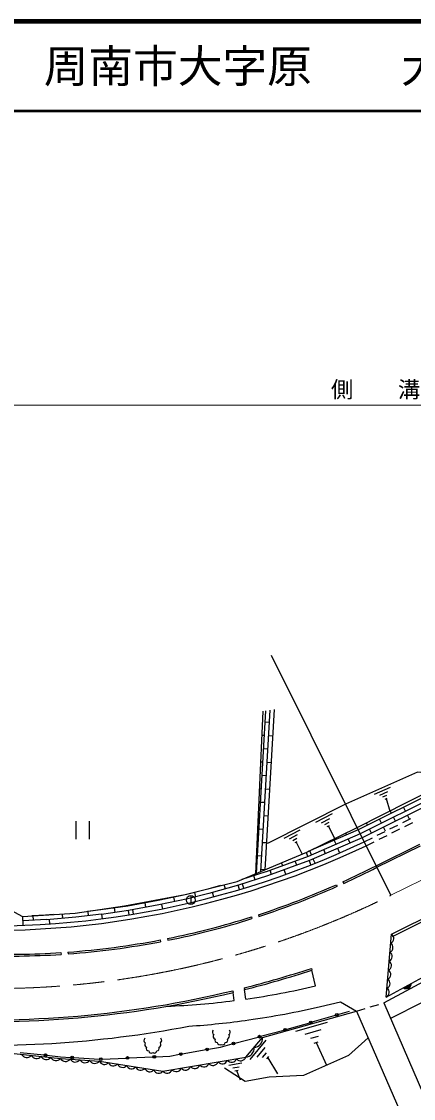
# Model space of a CAD drawing. Units: millimetres, scale not verified. Extents: x 40000 to 680000, y 20000 to 380000.
# Drawn here: x 402534 to 446411, y 259309 to 380000 of the extents above; entities that cross this region are included whole.
import ezdxf
from ezdxf.enums import TextEntityAlignment as Align

# ---------------------------------------------------------------- set-up
doc = ezdxf.new("R2010")
doc.units = ezdxf.units.MM
doc.header["$LTSCALE"] = 1000
doc.linetypes.add('CHAIN', pattern=[18.5, 12, -1.5, 3.5, -1.5])
for name, color, linetype, lineweight in [('M-BGD', 7, 'Continuous', 25), ('M-BMK', 2, 'CHAIN', 13), ('M-STR-HTXT', 7, 'Continuous', 13), ('M-STR-STRC', 7, 'Continuous', 25), ('M-TTL', 2, 'Continuous', 140), ('M-TTL-LINE', 7, 'Continuous', 50)]:
    doc.layers.add(name, color=color, linetype=linetype, lineweight=lineweight)
doc.layers.add('M-TTL-TXT', color=7, linetype='Continuous')
doc.styles.add('ＭＳ ゴシック', font='')
doc.styles.get('ＭＳ ゴシック').set_extended_font_data('MS Gothic')

msp = doc.modelspace()

# ---------------------------------------------------------------- linework, layer by layer
at = {"layer": 'M-BGD'}
for p, q in [((485677, 312012), (440229, 289421)), ((485872, 311551), (440454, 288975)), ((486068, 311090), (440679, 288528)), ((443878, 282078), (430524, 308942)), ((429532, 302719), (428717, 284485)), ((429836, 302765), (428784, 284513)), ((430341, 302841), (429297, 284727)), ((429810, 284942), (430846, 302918)), ((430261, 301449), (429762, 301478)), ((429675, 299980), (429410, 299996)), ((430674, 299923), (430174, 299952)), ((430088, 298454), (429589, 298483)), ((443948, 277727), (486988, 299156)), ((444073, 277475), (487113, 298905)), ((429503, 296985), (429276, 296998)), ((430501, 296928), (430002, 296957)), ((429916, 295459), (429416, 295488)), ((429330, 293990), (429142, 294001)), ((430328, 293933), (429829, 293962)), ((442058, 293412), (443840, 294199)), ((442634, 293312), (443526, 293705)), ((442988, 293113), (443434, 293310)), ((429743, 292464), (429244, 292493)), ((443231, 292865), (443454, 292964)), ((443342, 292914), (443778, 291520)), ((429157, 290995), (429009, 291004)), ((430156, 290938), (429657, 290966)), ((435487, 290291), (437342, 291228)), ((443957, 291274), (443816, 291557)), ((445523, 291494), (445300, 291942)), ((445968, 290599), (445745, 291046)), ((408610, 290380), (408610, 288380)), ((410110, 290380), (410110, 288380)), ((436107, 290216), (437034, 290685)), ((436495, 290024), (436959, 290258)), ((436767, 289773), (436999, 289890)), ((436883, 289832), (437560, 288428)), ((441270, 289939), (441140, 290201)), ((442836, 290159), (442614, 290607)), ((443281, 289263), (443059, 289711)), ((443779, 289511), (444674, 289956)), ((444402, 290379), (444179, 290826)), ((445211, 290223), (446107, 290668)), ((445434, 289775), (446329, 290220)), ((429570, 289469), (429071, 289498)), ((431931, 288494), (433730, 289403)), ((432532, 288422), (433432, 288876)), ((432908, 288236), (433358, 288463)), ((440227, 289423), (434615, 286983)), ((440450, 288974), (434615, 286438)), ((440673, 288526), (434774, 285962)), ((438922, 288855), (438836, 289054)), ((440896, 288078), (441809, 288531)), ((441716, 289043), (441493, 289491)), ((442346, 288799), (443241, 289244)), ((442568, 288351), (443464, 288796)), ((444001, 289063), (444897, 289508)), ((428985, 288000), (428875, 288007)), ((429983, 287943), (429484, 287971)), ((433172, 287993), (433397, 288106)), ((433285, 288049), (433956, 286695)), ((436171, 287659), (436140, 287731)), ((437746, 287799), (437546, 288257)), ((438144, 286882), (437945, 287340)), ((439321, 287938), (439121, 288397)), ((441118, 287630), (442031, 288084)), ((442231, 285391), (447110, 287816)), ((442320, 285212), (447199, 287637)), ((429398, 286474), (428899, 286503)), ((434616, 286434), (429904, 284707)), ((434589, 286425), (434419, 286889)), ((434994, 286603), (434795, 287061)), ((435393, 285686), (435194, 286144)), ((436569, 286742), (436370, 287201)), ((428812, 285005), (428741, 285009)), ((429811, 284948), (429311, 284976)), ((434775, 285960), (430085, 284241)), ((430536, 284407), (430364, 284876)), ((431773, 285392), (431651, 285723)), ((432117, 284453), (431945, 284923)), ((433353, 285439), (433181, 285908)), ((434933, 285486), (434761, 285955)), ((430083, 284242), (426805, 283199)), ((429901, 284708), (427190, 283846)), ((428685, 283797), (428533, 284273)), ((423377, 282760), (421036, 282181)), ((424801, 283158), (423377, 282760)), ((426806, 283199), (423509, 282278)), ((423776, 282872), (423770, 282896)), ((425356, 282794), (425224, 283265)), ((426935, 282716), (426800, 283197)), ((427407, 282866), (427255, 283342)), ((437790, 283266), (437871, 283083)), ((438520, 283595), (438603, 283413)), ((417817, 281487), (414429, 280878)), ((416450, 280733), (416362, 281225)), ((421035, 282182), (417817, 281486)), ((421154, 281696), (417916, 280996)), ((418129, 281554), (418109, 281645)), ((419701, 281382), (419595, 281871)), ((423509, 282278), (421154, 281696)), ((421483, 282044), (421483, 281044)), ((422065, 281921), (421945, 282406)), ((424046, 281909), (423911, 282390)), ((411392, 280437), (409935, 280271)), ((410035, 279779), (409978, 280276)), ((414430, 280877), (411392, 280435)), ((411459, 280445), (411451, 280499)), ((414501, 280382), (411487, 279944)), ((413015, 280166), (412943, 280661)), ((414428, 280877), (414416, 280957)), ((414572, 279887), (414500, 280382)), ((417916, 280996), (414501, 280383)), ((414886, 280960), (414871, 281042)), ((415063, 279976), (414974, 280468)), ((418340, 280576), (418234, 281065)), ((402637, 279700), (402695, 278712)), ((405316, 279347), (402666, 279211)), ((405231, 279843), (403681, 279764)), ((403877, 279273), (403851, 279772)), ((406122, 279914), (405231, 279840)), ((408607, 279616), (405316, 279345)), ((405604, 279871), (405603, 279882)), ((405686, 278874), (405645, 279373)), ((407139, 279495), (407100, 279974)), ((411487, 279945), (408607, 279616)), ((411603, 279456), (411531, 279950)), ((428273, 279656), (428334, 279465)), ((429054, 279907), (429116, 279717)), ((443362, 270656), (443948, 277727)), ((418060, 277074), (418097, 276878)), ((418880, 277235), (418920, 277039)), ((406942, 275655), (406955, 275456)), ((407724, 275709), (407739, 275510)), ((434979, 273882), (435041, 273692)), ((435458, 271918), (435041, 273692)), ((427448, 271697), (427497, 271503)), ((426176, 271382), (426223, 271187)), ((426339, 270273), (426223, 271187)), ((427646, 270449), (427497, 271503)), ((440047, 269106), (441004, 269395)), ((441578, 269569), (442536, 269857)), ((443084, 270023), (448030, 258640)), ((429518, 266127), (440047, 269106)), ((440047, 269106), (445274, 257075)), ((433234, 266857), (436792, 267869)), ((434292, 266517), (436071, 267023)), ((428119, 263690), (429910, 265841)), ((434906, 266051), (435795, 266304)), ((435297, 265521), (435741, 265647)), ((435519, 265584), (436668, 263059)), ((428926, 263930), (429821, 265005)), ((429508, 263900), (429955, 264438)), ((425741, 263023), (427188, 263303)), ((429978, 263736), (430202, 264005)), ((430090, 263871), (431197, 262087)), ((426173, 262732), (426896, 262872)), ((426424, 262405), (426785, 262475)), ((426604, 262440), (426996, 261407))]:
    msp.add_line(p, q, dxfattribs=at)
for points in [[(523309, 325481), (521503, 324917), (515448, 324166), (509586, 323240), (505691, 322393), (501968, 321280), (498768, 320337), (498240, 319347), (494732, 318202), (490688, 316507), (487936, 315234), (483706, 313120), (448823, 295684), (446858, 295860), (438797, 292299), (430081, 287896)], [(402637, 279700), (408546, 280062), (414049, 280888), (420854, 282157), (426688, 283637), (431707, 285735), (434458, 286906), (440102, 289675), (483279, 311553), (491203, 315213), (497599, 317800), (502723, 319473), (508166, 320637), (513401, 321619), (518703, 322393), (523460, 322602)], [(377771, 288300), (396917, 287595), (401340, 280404), (402637, 279700)], [(443084, 270023), (469545, 284271), (472227, 285990)], [(443362, 270656), (457300, 278280), (470583, 285862), (472227, 285990)], [(472849, 284788), (470674, 283082), (465105, 279016), (443840, 268283)], [(435999, 269617), (438255, 270147), (440047, 269106)], [(381166, 266457), (389712, 265696), (398183, 264707), (406884, 263794), (411243, 263506), (418362, 262357), (427631, 263928), (429518, 266127)], [(441357, 266092), (439134, 264140), (434099, 261883), (430274, 261707), (427553, 261201), (425274, 262705)]]:
    msp.add_lwpolyline(points, dxfattribs=at)
msp.add_circle((421483, 281544), 500, dxfattribs=at)
for centre, radius, start, end in [((399043, 376195), 98052, 263.18528, 295.41139), ((399043, 376195), 97552, 263.18528, 295.41139), ((401109, 365617), 90151, 294.51802, 297.13685), ((401109, 365617), 90351, 294.51802, 297.13685), ((401109, 365617), 90151, 288.058, 294.00876), ((401109, 365617), 90351, 288.058, 294.00876), ((401109, 365617), 90151, 281.36884, 287.53671), ((401109, 365617), 90351, 281.36884, 287.53671), ((443629, 277244), 578, 294.01237, 56.51346), ((401109, 365617), 90151, 274.20763, 280.83738), ((401109, 365617), 90351, 274.20763, 280.83738), ((443546, 276234), 578, 294.01237, 56.51346), ((401109, 365617), 90351, 267.7364, 273.70965), ((401109, 365617), 90151, 267.7364, 273.70965), ((443462, 275224), 578, 294.01237, 56.51346), ((443378, 274214), 578, 294.01237, 56.51346), ((398771, 384606), 116493, 284.25071, 288.10836), ((398771, 384606), 116693, 284.25071, 288.10836), ((443295, 273204), 578, 294.01237, 56.51346), ((415225, 358017), 88445, 278.07364, 283.22456), ((443127, 271184), 578, 294.01237, 56.51346), ((443211, 272194), 578, 294.01237, 56.51346), ((445597, 272183), 567, 236.75299, 0.60802), ((445597, 272183), 453, 244.71238, 352.64863), ((445597, 272183), 340, 260.33776, 337.02325), ((398771, 384606), 116693, 266.31994, 283.60655), ((398771, 384606), 116493, 266.31994, 283.60655), ((415225, 358017), 88445, 272.31796, 277.21925), ((415225, 358017), 90808, 278.07364, 283.22456), ((415225, 358017), 90808, 273.81358, 278.07364), ((398771, 384606), 119335, 266.02483, 280.86465), ((424211, 266737), 316, 132.94543, 238.47576), ((425581, 266737), 316, 301.52424, 47.05457), ((416543, 265817), 316, 132.94543, 238.47576), ((416663, 265361), 341, 146.7295, 246.66898), ((417793, 265361), 341, 293.33102, 33.2705), ((417913, 265817), 316, 301.52424, 47.05457), ((424331, 266281), 341, 146.7295, 246.66898), ((424441, 265843), 275, 152.96914, 271.04163), ((424733, 265608), 290, 187.79699, 304.27803), ((425061, 265603), 287, 234.92625, 352.99873), ((425351, 265843), 275, 268.95837, 27.03086), ((425461, 266281), 341, 293.33102, 33.2705), ((428496, 266049), 1025, 274.392, 4.36185), ((416773, 264923), 275, 152.96914, 271.04163), ((417065, 264687), 290, 187.79699, 304.27803), ((417393, 264683), 287, 234.92625, 352.99873), ((417683, 264923), 275, 268.95837, 27.03086), ((427552, 264950), 1025, 274.392, 4.36185), ((403114, 264540), 648, 206.5075, 321.50928), ((404201, 264426), 648, 206.5075, 321.50928), ((405289, 264311), 648, 206.5075, 321.50928), ((406377, 264197), 648, 206.5075, 321.50928), ((407452, 264104), 647, 208.65946, 323.78724), ((408542, 264032), 647, 208.65946, 323.78724), ((409632, 263960), 647, 208.65946, 323.78724), ((410721, 263888), 647, 208.65946, 323.78724), ((411798, 263712), 592, 200.38728, 321.26984), ((412815, 263548), 592, 200.38728, 321.26984), ((413832, 263384), 592, 200.38728, 321.26984), ((422945, 263443), 605, 219.87492, 339.36303), ((423975, 263617), 605, 219.87492, 339.36303), ((425005, 263792), 605, 219.87492, 339.36303), ((426035, 263966), 605, 219.87492, 339.36303), ((427065, 264141), 605, 219.87492, 339.36303), ((414849, 263220), 592, 200.38728, 321.26984), ((415866, 263055), 592, 200.38728, 321.26984), ((416883, 262891), 592, 200.38728, 321.26984), ((417900, 262727), 592, 200.38728, 321.26984), ((418826, 262744), 605, 219.87492, 339.36303), ((419856, 262919), 605, 219.87492, 339.36303), ((420886, 263093), 605, 219.87492, 339.36303), ((421915, 263268), 605, 219.87492, 339.36303)]:
    msp.add_arc(centre, radius, start, end, dxfattribs=at)
at = {"layer": 'M-BMK'}
msp.add_line((443878, 282078), (450025, 285134), dxfattribs=at)
msp.add_arc((399364, 371624), 100000, 267.40005, 296.43218, dxfattribs=at)
at = {"layer": 'M-STR-HTXT'}
msp.add_line((371950, 337000), (523618, 337000), dxfattribs=at)
at = {"layer": 'M-STR-STRC'}
for p, q in [((435082, 267882), (437673, 268640)), ((437961, 268724), (439257, 269103)), ((429302, 266274), (431910, 266971)), ((432200, 267048), (432543, 267140)), ((432543, 267140), (434794, 267798)), ((426404, 265499), (429012, 266196)), ((402370, 264469), (405055, 264187)), ((420527, 264312), (423185, 264784)), ((423481, 264836), (424790, 265068)), ((424790, 265068), (426114, 265422)), ((405353, 264155), (406901, 263993)), ((406901, 263993), (408042, 263918)), ((408341, 263898), (411257, 263705)), ((411556, 263719), (414253, 263843)), ((414553, 263856), (417250, 263980)), ((417550, 263993), (419141, 264066)), ((419141, 264066), (420231, 264260))]:
    msp.add_line(p, q, dxfattribs=at)
for centre, radius in [((434938, 267840), 150), ((434938, 267840), 120), ((434938, 267840), 100), ((434938, 267840), 100), ((434938, 267840), 100), ((434938, 267840), 100), ((437817, 268682), 150), ((437817, 268682), 120), ((437817, 268682), 100), ((437817, 268682), 100), ((437817, 268682), 100), ((437817, 268682), 100), ((432055, 267010), 150), ((432055, 267010), 120), ((432055, 267010), 100), ((432055, 267010), 100), ((432055, 267010), 100), ((432055, 267010), 100), ((426259, 265461), 150), ((426259, 265461), 120), ((426259, 265461), 100), ((426259, 265461), 100), ((426259, 265461), 100), ((426259, 265461), 100), ((429157, 266235), 150), ((429157, 266235), 120), ((429157, 266235), 100), ((429157, 266235), 100), ((429157, 266235), 100), ((429157, 266235), 100), ((405204, 264171), 150), ((420379, 264286), 150), ((420379, 264286), 120), ((420379, 264286), 100), ((420379, 264286), 100), ((420379, 264286), 100), ((420379, 264286), 100), ((423333, 264810), 150), ((423333, 264810), 120), ((423333, 264810), 100), ((423333, 264810), 100), ((423333, 264810), 100), ((423333, 264810), 100), ((405204, 264171), 120), ((405204, 264171), 100), ((405204, 264171), 100), ((405204, 264171), 100), ((405204, 264171), 100), ((408192, 263908), 150), ((408192, 263908), 120), ((408192, 263908), 100), ((408192, 263908), 100), ((408192, 263908), 100), ((408192, 263908), 100), ((411406, 263712), 150), ((411406, 263712), 120), ((411406, 263712), 100), ((411406, 263712), 100), ((411406, 263712), 100), ((411406, 263712), 100), ((414403, 263849), 150), ((414403, 263849), 120), ((414403, 263849), 100), ((414403, 263849), 100), ((414403, 263849), 100), ((414403, 263849), 100), ((417400, 263987), 150), ((417400, 263987), 120), ((417400, 263987), 100), ((417400, 263987), 100), ((417400, 263987), 100), ((417400, 263987), 100)]:
    msp.add_circle(centre, radius, dxfattribs=at)
at = {"layer": 'M-TTL'}
msp.add_line((680000, 380000), (40000, 380000), dxfattribs=at)
at = {"layer": 'M-TTL-LINE'}
msp.add_line((40000, 370000), (680000, 370000), dxfattribs=at)

# ---------------------------------------------------------------- texts
at = {"layer": 'M-STR-HTXT', "style": 'ＭＳ ゴシック'}
msp.add_text('側\u3000\u3000溝\u3000L=161.0', height=1833, dxfattribs=at).set_placement((447784, 337300), align=Align.BOTTOM_CENTER)
at = {"layer": 'M-TTL-TXT', "style": 'ＭＳ ゴシック'}
msp.add_text('周南市大字原\u3000\u3000大字安田', height=3666, dxfattribs=at).set_placement((405024, 375000), align=Align.MIDDLE_LEFT)

doc.saveas('drawing.dxf')
